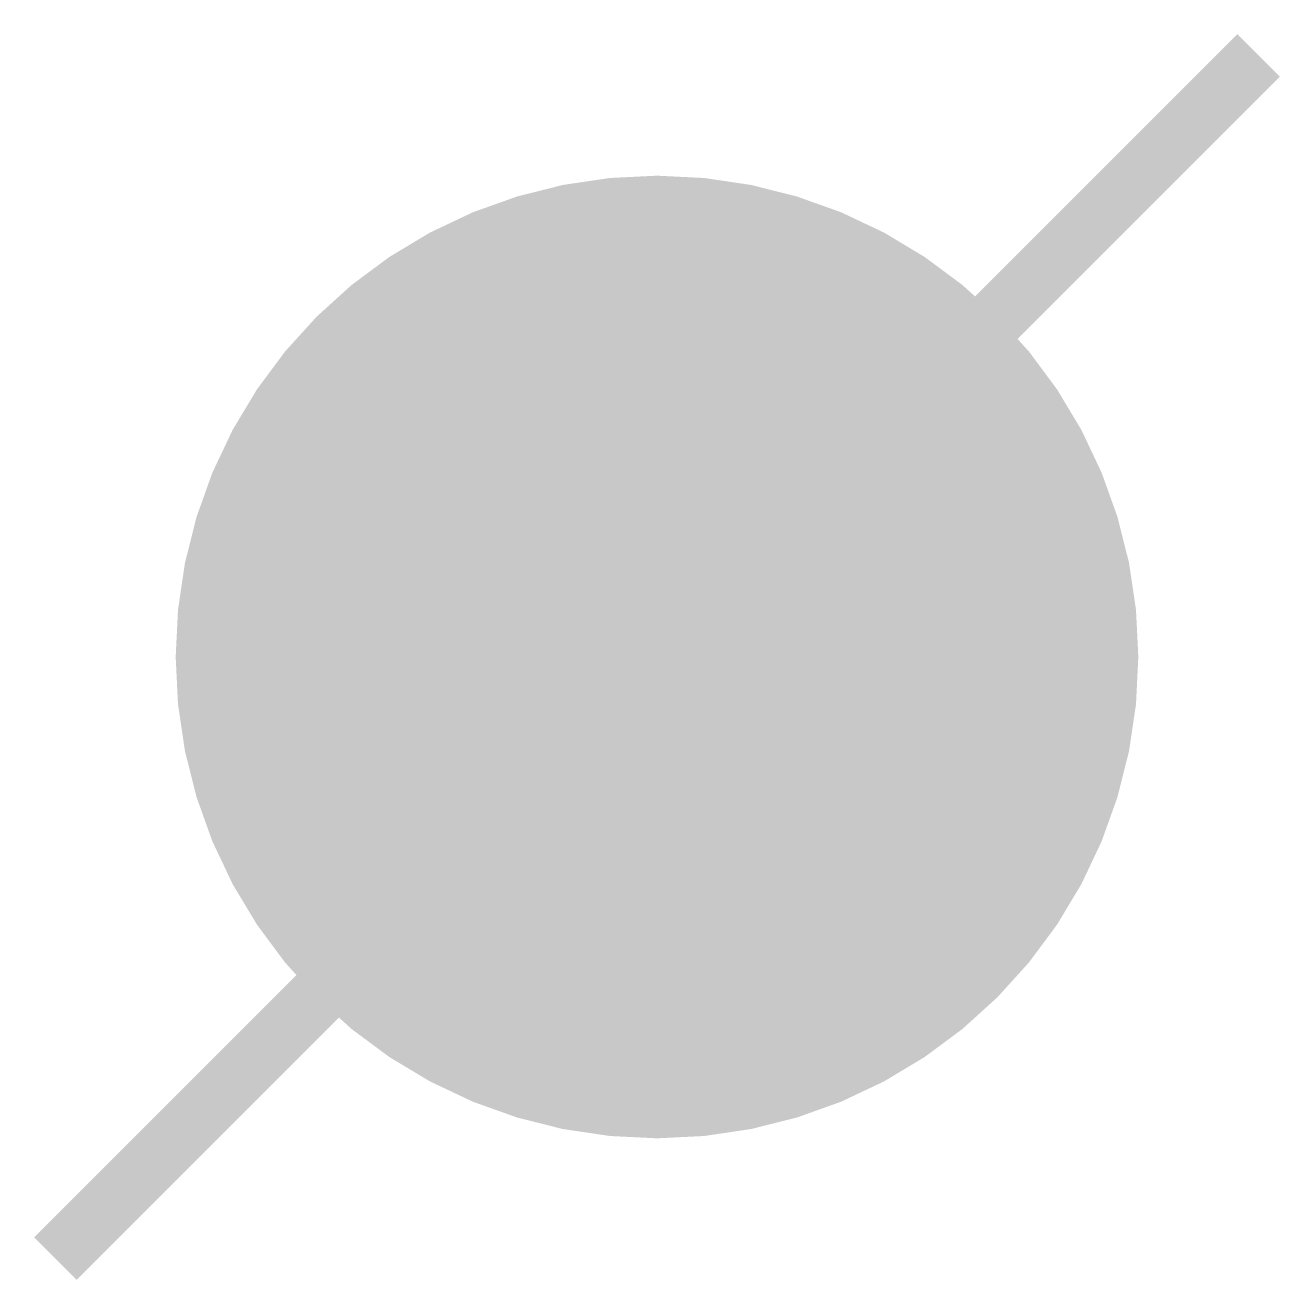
# Model space of a CAD drawing. Extents: x -1.05 to 1.05, y -1.05 to 1.05.
import ezdxf

# ---------------------------------------------------------------- set-up
doc = ezdxf.new("R2010")
doc.units = 0
doc.header["$MEASUREMENT"] = 0
doc.layers.get('0').update_dxf_attribs({"linetype": 'CONTINUOUS'})

msp = doc.modelspace()

# ---------------------------------------------------------------- linework, layer by layer
at = {"const_width": 0.1}
msp.add_lwpolyline([(-1, -1), (1, 1)], dxfattribs=at)
at = {"color": 7, "const_width": 0.8}
msp.add_lwpolyline([(-0.4, 0, 1), (0.4, 0, 1)], format="xyb", close=True, dxfattribs=at)

doc.saveas('drawing.dxf')
